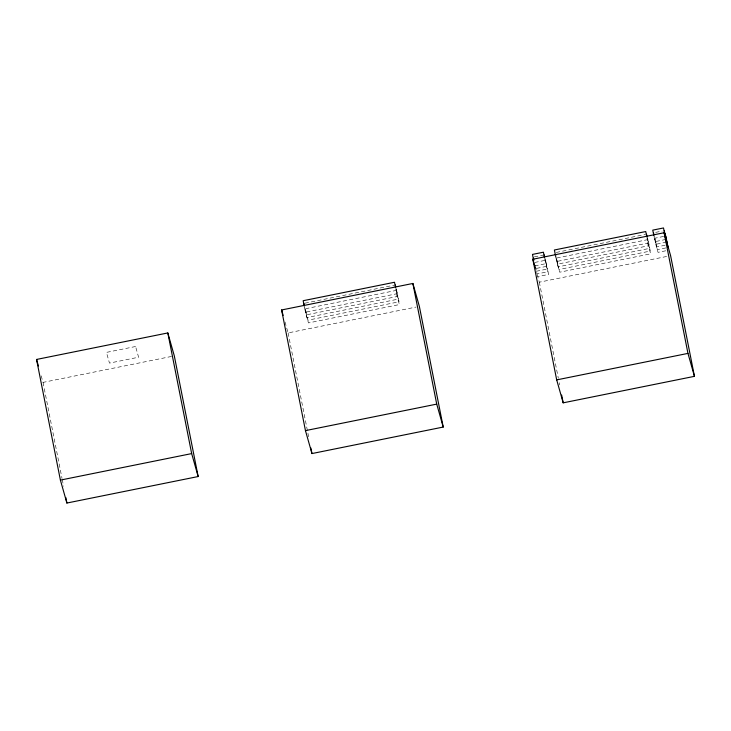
<?xml version="1.0" encoding="UTF-8"?>
<svg xmlns="http://www.w3.org/2000/svg" width="731" height="731" viewBox="0 0 731 731"><rect width="100%" height="100%" fill="white"/><g stroke="black" fill="none" stroke-linecap="round" stroke-linejoin="round"><path stroke-width="0.55" stroke-dasharray="3.65 2.74" d="M305.028 303.173L394.164 285.172M534.334 256.873L543.087 255.101M556.264 252.442L645.391 234.45M655.661 232.376L662.122 231.069M534.754 262.447L545.701 260.236L547.967 271.731L537.029 273.942L536.408 270.808M663.629 236.433L655.031 238.169L657.297 249.655L665.904 247.919M304.398 306.983L305.43 312.21L396.787 293.761L395.754 288.544M534.726 265.91L545.701 263.699L548.725 274.408L537.76 276.629M555.633 256.261L556.666 261.488L648.022 243.039L646.99 237.813M653.998 236.396L655.031 241.623L665.996 239.412M536.609 268.368L546.459 266.376L545.006 259.066M666.544 242.135L655.789 244.3L654.336 236.99M536.271 271.265L547.217 269.054L545.143 258.61M665.146 245.241L656.548 246.977L654.473 236.533M665.74 250.788L658.055 252.341L655.031 241.623M41.183 375.835L43.038 382.386L173.192 356.107M285.008 321.987L288.096 332.907L416.03 307.075M537.157 274.481L539.332 282.184L667.266 256.353M647.611 243.121L650.645 253.831L559.699 272.197L556.666 261.488M396.376 293.844L399.409 304.562L308.464 322.919L305.43 312.21M647.474 237.95L649.539 248.394L558.182 266.842L555.907 255.347M647.127 237.356L648.781 245.717L557.424 264.165L555.77 255.804M544.668 258.472L545.701 263.699M539.332 282.184L558.329 378.256M559.206 382.724L559.654 384.963M535.375 265.581L536.207 269.766M535.448 267.089L536.061 270.223M396.239 288.672L398.304 299.116L306.947 317.565L304.882 307.121M396.101 289.129L397.545 296.439L306.188 314.887L304.535 306.527M288.096 332.907L308.637 436.8M43.038 382.386L62.034 478.467M62.254 479.582L63.579 486.279M396.787 290.308L305.43 308.747L307.705 320.242L399.062 301.802L396.787 290.308M648.022 239.576L556.666 258.025L558.941 269.52L650.298 251.071L648.022 239.576M135.573 346.503L106.434 352.388L109.467 363.097L138.607 357.221L135.573 346.503"/><path stroke-width="1.1" d="M36.55 359.451L167.819 332.943L174.307 355.887L198.156 476.539L66.896 503.038L60.399 480.103L36.55 359.451L38.405 366.003M281.609 309.971L412.878 283.464L419.366 306.408L443.214 427.059L311.954 453.558L305.457 430.623L281.609 309.971L283.153 315.426M532.844 259.24L664.104 232.741L670.601 255.676L694.45 376.337L563.181 402.836L556.693 379.892L532.844 259.24L534.699 265.801M60.399 480.103L191.668 453.595L198.156 476.539M305.457 430.623L436.727 404.115L443.214 427.059M556.693 379.892L687.962 353.393L694.45 376.337M665.786 235.994L668.052 247.489M665.027 233.317L667.293 244.812M664.269 230.64L666.544 242.135M665.786 239.457L663.51 227.962L652.756 230.128L653.788 235.355M664.104 232.741L687.962 353.393M653.514 232.805L653.925 234.898M646.506 234.222L646.926 236.314M646.78 236.771L645.747 231.544L554.39 249.993L555.423 255.22M544.184 254.881L544.595 256.974M544.458 257.431L543.425 252.204L532.488 254.415L533.52 259.642M561.636 395.014L563.181 402.836M533.447 258.134L533.858 260.227M412.878 283.464L436.727 404.115M395.279 284.953L395.69 287.036M395.553 287.493L394.521 282.267L303.164 300.715L304.197 305.942M303.913 303.392L304.334 305.485M310.849 447.975L311.954 453.558M167.819 332.943L191.668 453.595M65.79 497.455L66.896 503.038"/></g></svg>
